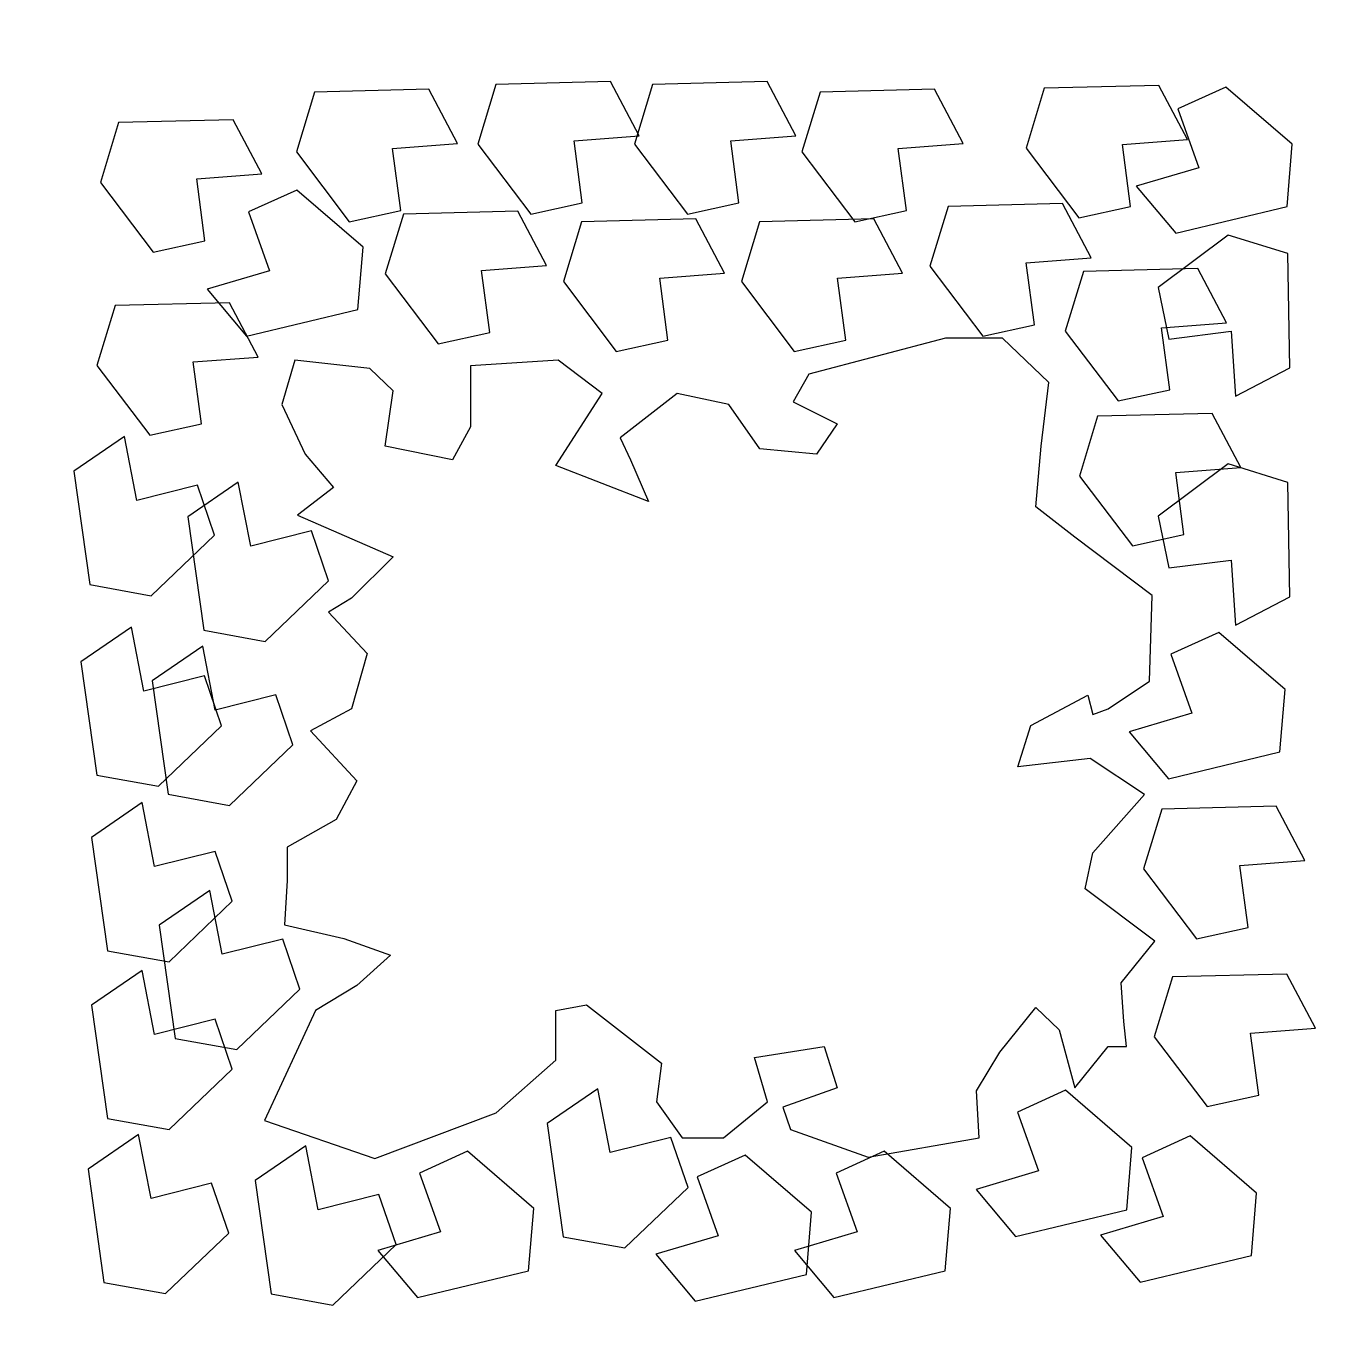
# Model space of a CAD drawing. Extents: x -6.4 to 6.4, y -6.4 to 6.4.
import ezdxf

# ---------------------------------------------------------------- set-up
doc = ezdxf.new("R2010")
doc.units = 0
doc.layers.get('0').update_dxf_attribs({"color": 34, "linetype": 'CONTINUOUS'})

# ---------------------------------------------------------------- blocks, each defined once
blk = doc.blocks.new('BRANCHW', base_point=(1.4529, 0.6284))
at = {"color": 0}
for p, q in [((1.4788, 0.6962), (1.4098, 0.6347)), ((1.5248, 0.6778), (1.4788, 0.6962)), ((1.4874, 0.6408), (1.5248, 0.6778)), ((1.5248, 0.6069), (1.4874, 0.6408)), ((1.4098, 0.6347), (1.4299, 0.5884)), ((1.4989, 0.573), (1.5248, 0.6069)), ((1.4299, 0.5884), (1.4989, 0.573))]:
    blk.add_line(p, q, dxfattribs=at)

msp = doc.modelspace()

# ---------------------------------------------------------------- linework, layer by layer
at = {"color": 0}
for p, q in [((2.475, 3.356), (1.149, 3.007)), ((3.026, 3.356), (2.475, 3.356)), ((3.477, 2.927), (3.026, 3.356)), ((-3.83, 3.141), (-3.956, 2.712)), ((-3.105, 3.061), (-3.83, 3.141)), ((-1.278, 3.141), (-2.129, 3.088)), ((-2.129, 3.088), (-2.129, 2.498)), ((-0.853, 2.819), (-1.278, 3.141)), ((-2.879, 2.846), (-3.105, 3.061)), ((1.149, 3.007), (0.999, 2.739)), ((-2.955, 2.31), (-2.879, 2.846)), ((-1.303, 2.122), (-0.853, 2.819)), ((-0.127, 2.819), (-0.677, 2.39)), ((0.374, 2.712), (-0.127, 2.819)), ((3.401, 2.31), (3.477, 2.927)), ((-3.956, 2.712), (-3.731, 2.23)), ((0.674, 2.283), (0.374, 2.712)), ((0.999, 2.739), (1.425, 2.525)), ((-2.129, 2.498), (-2.304, 2.176)), ((1.425, 2.525), (1.225, 2.23)), ((-2.304, 2.176), (-2.955, 2.31)), ((-0.677, 2.39), (-0.578, 2.176)), ((3.351, 1.72), (3.401, 2.31)), ((-3.731, 2.23), (-3.455, 1.908)), ((-0.578, 2.176), (-0.402, 1.774)), ((1.225, 2.23), (0.674, 2.283)), ((-0.402, 1.774), (-1.303, 2.122)), ((-3.455, 1.908), (-3.805, 1.64)), ((3.727, 1.426), (3.351, 1.72)), ((-3.805, 1.64), (-2.879, 1.238)), ((4.478, 0.863), (3.727, 1.426)), ((-2.879, 1.238), (-3.28, 0.835)), ((-3.28, 0.835), (-3.505, 0.701)), ((4.452, 0.031), (4.478, 0.863)), ((-3.505, 0.701), (-3.13, 0.3)), ((-3.13, 0.3), (-3.28, -0.237)), ((4.052, -0.237), (4.452, 0.031)), ((3.301, -0.398), (3.852, -0.103)), ((3.852, -0.103), (3.902, -0.291)), ((-3.28, -0.237), (-3.68, -0.451)), ((3.902, -0.291), (4.052, -0.237)), ((-3.68, -0.451), (-3.23, -0.934)), ((3.176, -0.8), (3.301, -0.398)), ((3.877, -0.719), (3.176, -0.8)), ((4.402, -1.068), (3.877, -0.719)), ((-3.23, -0.934), (-3.43, -1.31)), ((3.902, -1.631), (4.402, -1.068)), ((-3.43, -1.31), (-3.906, -1.577)), ((-3.906, -1.577), (-3.906, -1.899)), ((3.827, -1.98), (3.902, -1.631)), ((-3.906, -1.899), (-3.93, -2.328)), ((4.502, -2.489), (3.827, -1.98)), ((-3.93, -2.328), (-3.355, -2.462)), ((-3.355, -2.462), (-2.905, -2.623)), ((4.177, -2.891), (4.502, -2.489)), ((-2.905, -2.623), (-3.23, -2.918)), ((-3.23, -2.918), (-3.63, -3.159)), ((4.202, -3.266), (4.177, -2.891)), ((-3.63, -3.159), (-4.123, -4.225)), ((-1.303, -3.159), (-1.003, -3.106)), ((-1.303, -3.642), (-1.303, -3.159)), ((-1.003, -3.106), (-0.277, -3.669)), ((3.001, -3.562), (3.351, -3.132)), ((3.351, -3.132), (3.576, -3.347)), ((4.227, -3.508), (4.202, -3.266)), ((3.576, -3.347), (3.727, -3.91)), ((0.624, -3.615), (1.299, -3.508)), ((1.299, -3.508), (1.425, -3.91)), ((2.776, -3.937), (3.001, -3.562)), ((3.727, -3.91), (4.052, -3.508)), ((4.052, -3.508), (4.227, -3.508)), ((-1.881, -4.151), (-1.303, -3.642)), ((-0.277, -3.669), (-0.327, -4.044)), ((0.749, -4.044), (0.624, -3.615)), ((1.425, -3.91), (0.899, -4.098)), ((2.801, -4.393), (2.776, -3.937)), ((-0.327, -4.044), (-0.077, -4.393)), ((0.324, -4.393), (0.749, -4.044)), ((-3.054, -4.594), (-1.881, -4.151)), ((0.899, -4.098), (0.974, -4.313)), ((-4.123, -4.225), (-3.054, -4.594)), ((0.974, -4.313), (1.725, -4.58)), ((-0.077, -4.393), (0.324, -4.393)), ((1.725, -4.58), (2.801, -4.393))]:
    msp.add_line(p, q, dxfattribs=at)

# ---------------------------------------------------------------- block references
at = {"color": 0, "xscale": 12, "yscale": 12, "zscale": 12}
for p, rotation in [((-3.295, 5.348), 319.6971468221898), ((-1.536, 5.422), 319.6971468221898), ((-0.018, 5.422), 319.6971468221898), ((1.604, 5.348), 319.6971468221898), ((3.777, 5.386), 319.6971468221898), ((-5.193, 5.053), 319.6971468221898), ((5.364, 4.942), 151.8056041760115), ((-2.433, 4.166), 319.6971468221898), ((2.845, 4.24), 319.6971468221898), ((-0.707, 4.092), 319.6971468221898), ((1.017, 4.092), 319.6971468221898), ((-3.64, 3.944), 151.8056041760115), ((5.398, 3.833), 229.304830264814), ((4.156, 3.611), 319.6971468221898), ((-5.227, 3.279), 319.6971468221898), ((4.294, 2.207), 319.6971468221898), ((-5.468, 1.356), 56.29381207835348), ((5.398, 1.615), 229.304830264814), ((-4.364, 0.913), 56.29381207835348), ((-5.399, -0.491), 56.29381207835348), ((5.295, -0.343), 151.8056041760115), ((-4.709, -0.676), 56.29381207835348), ((4.915, -1.6), 319.6971468221898), ((-5.296, -2.192), 56.29381207835348), ((-4.64, -3.042), 56.29381207835348), ((5.018, -3.226), 319.6971468221898), ((-5.296, -3.818), 56.29381207835348), ((-0.88, -4.964), 56.29381207835348), ((3.811, -4.779), 151.8056041760115), ((-5.33, -5.407), 56.29381207835348), ((5.018, -5.222), 151.8056041760115), ((-3.709, -5.518), 56.29381207835348), ((-1.985, -5.37), 151.8056041760115), ((0.707, -5.407), 151.8056041760115), ((2.052, -5.37), 151.8056041760115)]:
    msp.add_blockref('BRANCHW', p, dxfattribs=dict(at, rotation=rotation))

doc.saveas('drawing.dxf')
